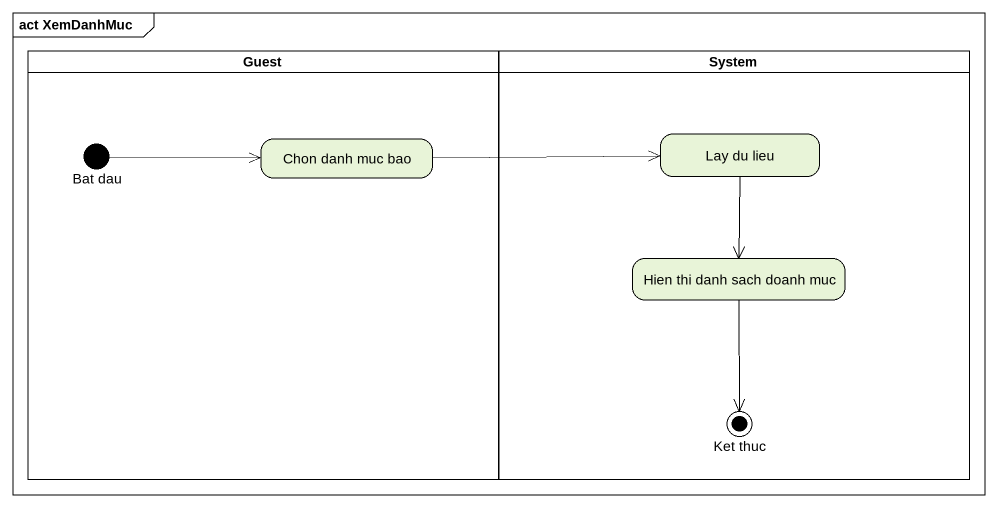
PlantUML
@startuml
mainframe act XemDanhMuc
hide empty description
state Guest <<partition>> {
  state "Bat dau" as Bat_dau <<start>>
  state "Chon danh muc bao" as Chon_danh_muc_bao
}
state System <<partition>> {
  state "Lay du lieu" as Lay_du_lieu
  state "Hien thi danh sach doanh muc" as Hien_thi_danh_sach_doanh_muc
  state "Ket thuc" as Ket_thuc <<end>>
}
Bat_dau -right-> Chon_danh_muc_bao
Chon_danh_muc_bao -right-> Lay_du_lieu
Lay_du_lieu --> Hien_thi_danh_sach_doanh_muc
Hien_thi_danh_sach_doanh_muc --> Ket_thuc
@enduml
